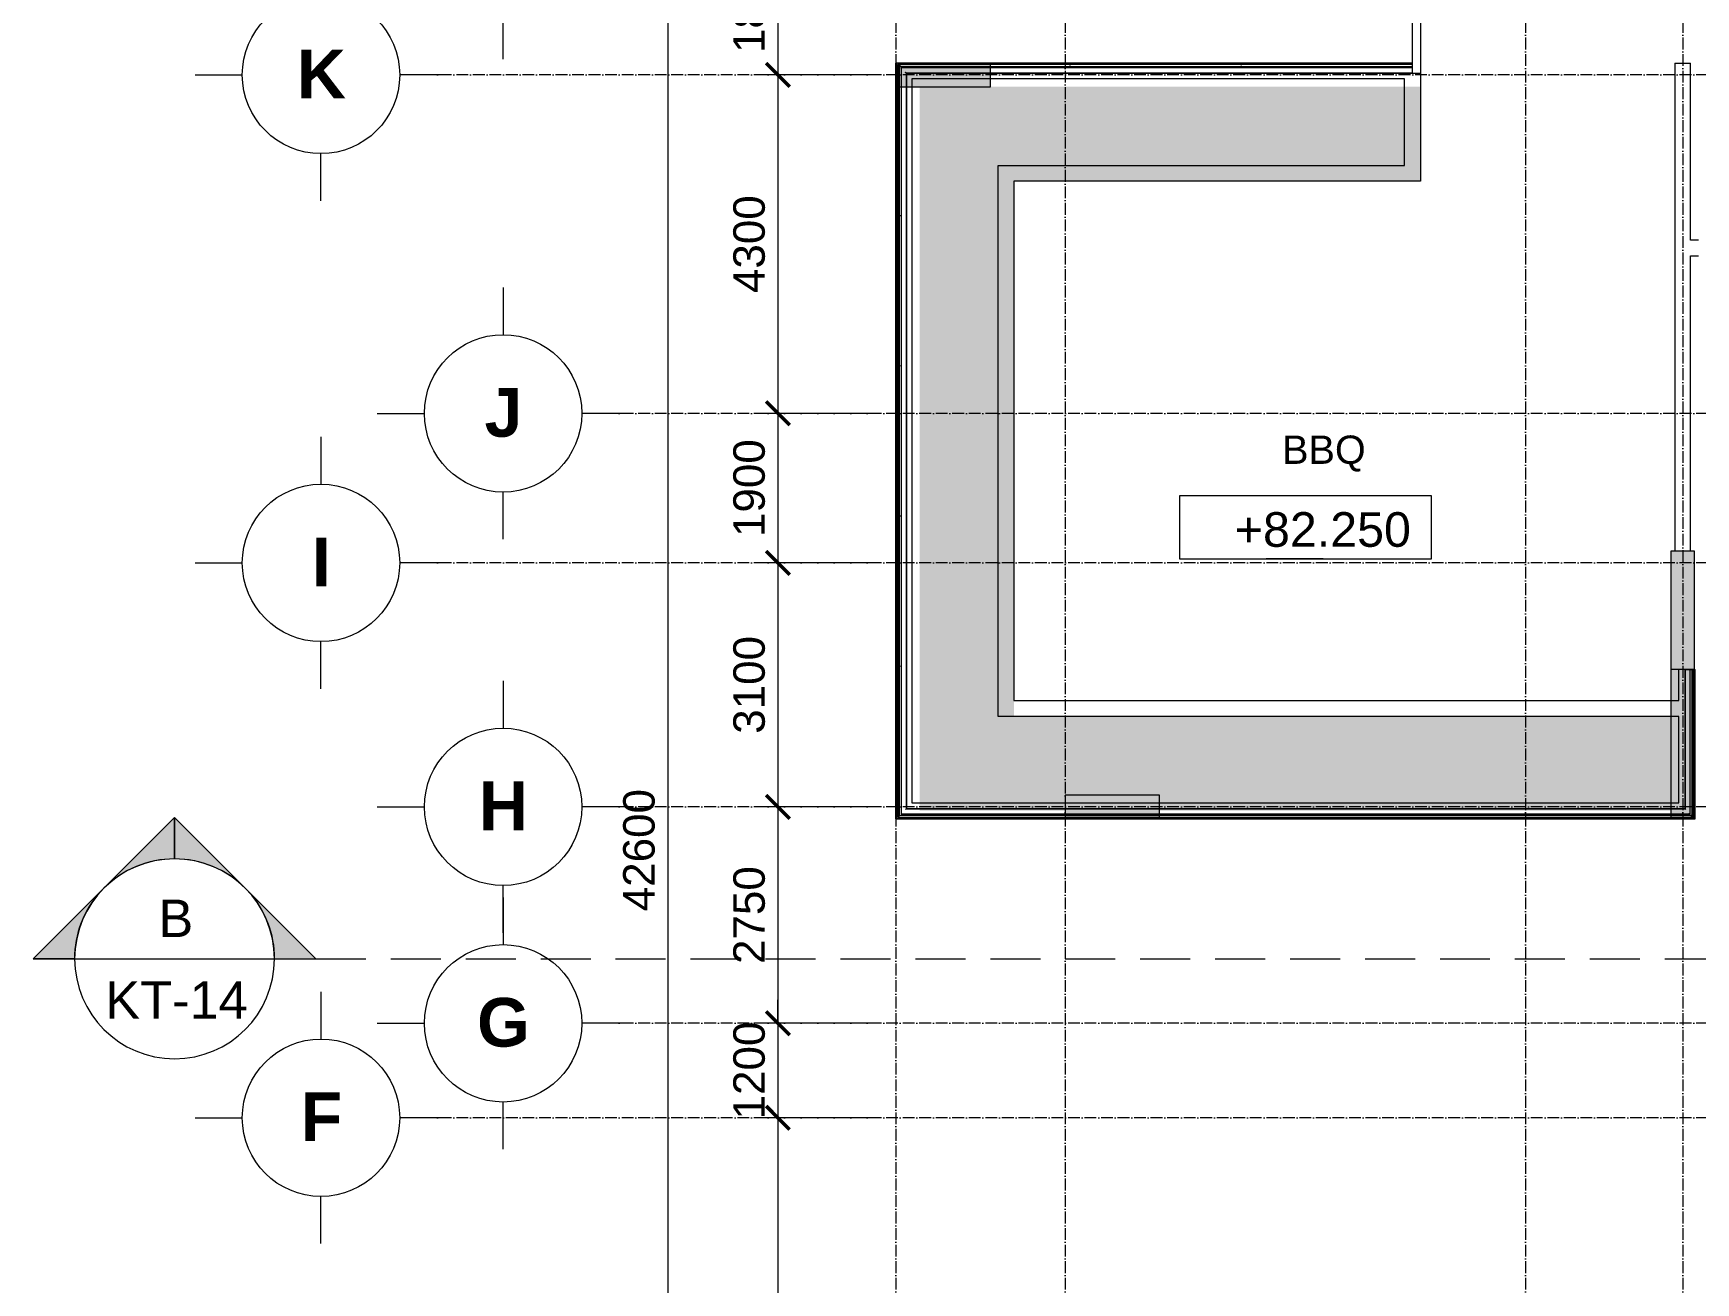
# Model space of a CAD drawing. Header units: millimetres. Extents: x -20144 to 122974, y -38328 to 48263.
# Drawn here: x 57407 to 78537, y 15803 to 31680 of the extents above; entities that cross this region are included whole.
import ezdxf

# ---------------------------------------------------------------- set-up
doc = ezdxf.new("R2010")
doc.units = ezdxf.units.MM
doc.linetypes.add('Grid Line', pattern=[4.2, 3, -0.6, 0, -0.6])
doc.linetypes.add('HIDDEN2', pattern=[4.7625, 3.175, -1.5875])
for name, color, linetype, lineweight in [('@ color hatch', 7, 'Continuous', 13), ('CHU', 181, 'Continuous', 5), ('DIM', 1, 'Continuous', 5), ('G-ANNO-DIMS', 111, 'Continuous', 5), ('G-ANNO-SYMB', 111, 'Continuous', 5), ('KH', 6, 'Continuous', 5), ('KI-HIEU-1', 151, 'Continuous', 9), ('NET THAY 1', 41, 'Continuous', 5), ('NET THAY 2', 55, 'Continuous', 5), ('NET-CAT', 3, 'Continuous', 15), ('NET-THAY', 2, 'Continuous', 9), ('TRUC', 225, 'Continuous', 5), ('X-COT T20$0$LC.HA', 8, 'Continuous', 9), ('X-COT T23$0$LC.HA', 8, 'Continuous', 9)]:
    doc.layers.add(name, color=color, linetype=linetype, lineweight=lineweight)
doc.styles.add('Arial', font='arial_0.ttf', dxfattribs={"height": 200})
doc.styles.add('Arial_4', font='arial_0.ttf', dxfattribs={"height": 360})
doc.styles.add('Arial_6', font='arial_0.ttf', dxfattribs={"height": 440})
doc.styles.add('Arial_B', font='arialbd_0.ttf', dxfattribs={"height": 619.047619})
doc.styles.add('TA1', font='arial_0.ttf')
doc.dimstyles.new('D_200_KTx2', dxfattribs={"dimtxt": 400, "dimasz": 300, "dimexe": 300, "dimexo": 300, "dimgap": 160, "dimtad": 1, "dimdec": 0, "dimzin": 9, "dimtxsty": 'TA1', "dimblk": 'ARCHTICK', "dimcen": 1, "dimdle": 300, "dimclrd": 256, "dimclre": 256, "dimclrt": 7, "dimadec": 0, "dimazin": 0, "dimtfac": 1, "dimtdec": 0, "dimtix": 1, "dimtmove": 1, "dimatfit": 3, "dimldrblk": 'ARCHTICK', "dimfxl": 0, "dimtolj": 1, "dimtzin": 0, "dimlwd": -1, "dimlwe": -1, "dimarcsym": 0})

# ---------------------------------------------------------------- blocks, each defined once
blk = doc.blocks.new('Railing - NBS_RailInfillPnl_Post-1597031-MẶT BẰNG TẦNG 23')
at = {"layer": 'NET THAY 2'}
for p, q in [((-13, -5), (-13, 5)), ((13, 5), (-13, 5)), ((13, 5), (13, -5)), ((-13, -5), (13, -5))]:
    blk.add_line(p, q, dxfattribs=at)
blk = doc.blocks.new('Railing - NBS_RailInfillPnl_Post-1648199-MẶT BẰNG TẦNG 23')
at = {"layer": 'NET THAY 2'}
for p, q in [((-13, -5), (-13, 5)), ((13, 5), (13, -5))]:
    blk.add_line(p, q, dxfattribs=at)
blk = doc.blocks.new('Railing - Railing-1431326-MẶT BẰNG TẦNG 23')
at = {"layer": 'NET THAY 1'}
for p, q in [((-8494, 31300), (-8494, 21700)), ((-1934, 31300), (-8494, 31300)), ((-8434, 31240), (-8434, 21760)), ((-1934, 31240), (-8434, 31240)), ((-8367, 21827), (-8367, 31173)), ((-8367, 31173), (-1934, 31173)), ((-8367, 31173), (-8367, 21827)), ((-1934, 31173), (-8367, 31173)), ((1529, 23597), (1529, 21827)), ((1529, 23597), (1541, 23597)), ((1529, 21827), (1529, 23597)), ((1541, 23597), (1586, 23597)), ((1586, 23597), (1596, 23597)), ((1596, 23597), (1615, 23597)), ((1596, 21760), (1596, 23597)), ((1636, 23597), (1656, 23597)), ((1656, 21700), (1656, 23597)), ((1529, 21827), (-8367, 21827)), ((-8367, 21827), (1529, 21827)), ((-8494, 21700), (1656, 21700)), ((-8434, 21760), (1596, 21760))]:
    blk.add_line(p, q, dxfattribs=at)
for points, knots in [([(-8424, 31230), (-8425, 31231), (-8427, 31232), (-8428, 31234), (-8429, 31235), (-8430, 31235), (-8431, 31236), (-8431, 31237), (-8432, 31237), (-8432, 31238), (-8433, 31239), (-8434, 31239), (-8434, 31240), (-8434, 31240), (-8434, 31240)], [0, 0, 0, 0, 0.166667, 0.25, 0.333333, 0.375, 0.416667, 0.5, 0.541667, 0.583333, 0.666667, 0.75, 0.833333, 1, 1, 1, 1]), ([(-8367, 31173), (-8367, 31173), (-8368, 31173), (-8368, 31174), (-8369, 31175), (-8370, 31175), (-8370, 31176), (-8371, 31177), (-8372, 31178), (-8373, 31179), (-8374, 31180), (-8375, 31181), (-8377, 31182), (-8378, 31184), (-8379, 31185)], [0, 0, 0, 0, 0.166667, 0.25, 0.333333, 0.416667, 0.458333, 0.5, 0.583333, 0.666667, 0.708333, 0.75, 0.833333, 1, 1, 1, 1]), ([(-8424, 21770), (-8425, 21769), (-8427, 21768), (-8428, 21766), (-8429, 21765), (-8430, 21764), (-8431, 21764), (-8431, 21763), (-8432, 21763), (-8432, 21762), (-8433, 21761), (-8434, 21761), (-8434, 21760), (-8434, 21760), (-8434, 21760)], [0, 0, 0, 0, 0.166667, 0.25, 0.333333, 0.375, 0.416667, 0.5, 0.541667, 0.583333, 0.666667, 0.75, 0.833333, 1, 1, 1, 1]), ([(-8367, 21827), (-8367, 21827), (-8368, 21827), (-8368, 21826), (-8369, 21825), (-8370, 21825), (-8370, 21824), (-8371, 21823), (-8372, 21822), (-8373, 21821), (-8374, 21820), (-8375, 21819), (-8377, 21818), (-8378, 21816), (-8379, 21815)], [0, 0, 0, 0, 0.166667, 0.25, 0.333333, 0.416667, 0.458333, 0.5, 0.583333, 0.666667, 0.708333, 0.75, 0.833333, 1, 1, 1, 1]), ([(1541, 21815), (1540, 21816), (1538, 21818), (1536, 21820), (1535, 21821), (1534, 21822), (1533, 21823), (1532, 21823), (1532, 21824), (1531, 21825), (1530, 21825), (1529, 21826), (1529, 21827), (1529, 21827), (1529, 21827)], [-1, -1, -1, -1, -0.833333, -0.75, -0.666667, -0.625, -0.583333, -0.5, -0.458333, -0.416667, -0.333333, -0.25, -0.166667, 0, 0, 0, 0]), ([(1596, 21760), (1596, 21760), (1595, 21760), (1595, 21761), (1594, 21761), (1594, 21762), (1593, 21763), (1593, 21763), (1592, 21764), (1591, 21764), (1590, 21765), (1589, 21766), (1588, 21768), (1586, 21769), (1586, 21770)], [-1, -1, -1, -1, -0.833333, -0.75, -0.666667, -0.583333, -0.541667, -0.5, -0.416667, -0.375, -0.333333, -0.25, -0.166667, 0, 0, 0, 0])]:
    blk.add_open_spline(points, degree=3, knots=knots, dxfattribs=at)
for name, p, rotation in [('Railing - NBS_RailInfillPnl_Post-1597031-MẶT BẰNG TẦNG 23', (-8464, 31270), 180), ('Railing - NBS_RailInfillPnl_Post-1648199-MẶT BẰNG TẦNG 23', (-6288, 31270), 90), ('Railing - NBS_RailInfillPnl_Post-1648199-MẶT BẰNG TẦNG 23', (-4111, 31270), 90), ('Railing - NBS_RailInfillPnl_Post-1648199-MẶT BẰNG TẦNG 23', (-8464, 29362), 180), ('Railing - NBS_RailInfillPnl_Post-1648199-MẶT BẰNG TẦNG 23', (-8464, 27454), 180), ('Railing - NBS_RailInfillPnl_Post-1648199-MẶT BẰNG TẦNG 23', (-8464, 25546), 180), ('Railing - NBS_RailInfillPnl_Post-1648199-MẶT BẰNG TẦNG 23', (-8464, 23638), 180), ('Railing - NBS_RailInfillPnl_Post-1597031-MẶT BẰNG TẦNG 23', (-8464, 21730), 270), ('Railing - NBS_RailInfillPnl_Post-1648199-MẶT BẰNG TẦNG 23', (-6446, 21730), 270), ('Railing - NBS_RailInfillPnl_Post-1648199-MẶT BẰNG TẦNG 23', (-4428, 21730), 270), ('Railing - NBS_RailInfillPnl_Post-1648199-MẶT BẰNG TẦNG 23', (-2410, 21730), 270), ('Railing - NBS_RailInfillPnl_Post-1648199-MẶT BẰNG TẦNG 23', (-392, 21730), 270)]:
    blk.add_blockref(name, p, dxfattribs=dict(rotation=rotation))
blk.add_blockref('Railing - NBS_RailInfillPnl_Post-1597031-MẶT BẰNG TẦNG 23', (1626, 21730))
blk = doc.blocks.new('Top Rail Type - Top Rail_Internal_-1431330-MẶT BẰNG TẦNG 23')
at = {"layer": 'NET THAY 1'}
for p, q in [((-1934, 31281), (-8475, 31281)), ((-8475, 31281), (-8475, 31275)), ((-1934, 31259), (-1934, 31281)), ((-8475, 31265), (-8475, 21719)), ((-8454, 21741), (-8454, 31259)), ((-8454, 31259), (-1934, 31259)), ((1636, 23597), (1615, 23597)), ((1615, 23597), (1615, 21741)), ((1636, 21735), (1636, 23597)), ((-8475, 21719), (-8469, 21719)), ((-8459, 21719), (1636, 21719)), ((1615, 21741), (-8454, 21741)), ((1636, 21719), (1636, 21725))]:
    blk.add_line(p, q, dxfattribs=at)
blk = doc.blocks.new('Spot Elevations - CODE 1-1678943-MẶT BẰNG TẦNG 23')
at = {"layer": 'G-ANNO-DIMS'}
for p, q in [((10.5, 4), (-5.5, 4)), ((-5.5, 4), (-5.5, 0)), ((10.5, 0), (10.5, 4)), ((-5.5, 0), (10.5, 0))]:
    blk.add_line(p, q, dxfattribs=at)
blk = doc.blocks.new('_ArchTick')
at = {"color": 0, "const_width": 0.15}
blk.add_lwpolyline([(-0.5, -0.5), (0.5, 0.5)], dxfattribs=at)
blk = doc.blocks.new('*D698')
at = {"layer": 'Defpoints', "color": 0, "transparency": 16777216}
for p in [(68371, 32950), (66871, 31150), (68371, 31150)]:
    blk.add_point(p, dxfattribs=at)
at = {"layer": 'DIM', "transparency": 16777216}
for p, q in [((66871, 33250), (66871, 30850)), ((68071, 32950), (66571, 32950)), ((68071, 31150), (66571, 31150))]:
    blk.add_line(p, q, dxfattribs=at)
at = {"layer": 'DIM', "transparency": 16777216, "xscale": 300, "yscale": 300, "zscale": 300}
for p, rotation in [((66871, 32950), 90), ((66871, 31150), 270)]:
    blk.add_blockref('_ArchTick', p, dxfattribs=dict(at, rotation=rotation))
at = {"layer": 'DIM', "color": 7, "transparency": 16777216, "insert": (66507, 32050), "char_height": 400, "attachment_point": 5, "rotation": 90, "style": 'TA1'}
blk.add_mtext('\\A1;1800', dxfattribs=at)
blk = doc.blocks.new('*D699')
at = {"layer": 'Defpoints', "color": 0, "transparency": 16777216}
for p in [(68371, 31150), (66871, 26850), (68371, 26850)]:
    blk.add_point(p, dxfattribs=at)
at = {"layer": 'DIM', "transparency": 16777216}
for p, q in [((66871, 31450), (66871, 26550)), ((68071, 31150), (66571, 31150)), ((68071, 26850), (66571, 26850))]:
    blk.add_line(p, q, dxfattribs=at)
at = {"layer": 'DIM', "transparency": 16777216, "xscale": 300, "yscale": 300, "zscale": 300}
for p, rotation in [((66871, 31150), 90), ((66871, 26850), 270)]:
    blk.add_blockref('_ArchTick', p, dxfattribs=dict(at, rotation=rotation))
at = {"layer": 'DIM', "color": 7, "transparency": 16777216, "insert": (66507, 29000), "char_height": 400, "attachment_point": 5, "rotation": 90, "style": 'TA1'}
blk.add_mtext('\\A1;4300', dxfattribs=at)
blk = doc.blocks.new('*D700')
at = {"layer": 'Defpoints', "color": 0, "transparency": 16777216}
for p in [(68371, 26850), (66871, 24950), (68371, 24950)]:
    blk.add_point(p, dxfattribs=at)
at = {"layer": 'DIM', "transparency": 16777216}
for p, q in [((66871, 27150), (66871, 24650)), ((68071, 26850), (66571, 26850)), ((68071, 24950), (66571, 24950))]:
    blk.add_line(p, q, dxfattribs=at)
at = {"layer": 'DIM', "transparency": 16777216, "xscale": 300, "yscale": 300, "zscale": 300}
for p, rotation in [((66871, 26850), 90), ((66871, 24950), 270)]:
    blk.add_blockref('_ArchTick', p, dxfattribs=dict(at, rotation=rotation))
at = {"layer": 'DIM', "color": 7, "transparency": 16777216, "insert": (66507, 25900), "char_height": 400, "attachment_point": 5, "rotation": 90, "style": 'TA1'}
blk.add_mtext('\\A1;1900', dxfattribs=at)
blk = doc.blocks.new('*D701')
at = {"layer": 'Defpoints', "color": 0, "transparency": 16777216}
for p in [(68371, 24950), (66871, 21850), (68371, 21850)]:
    blk.add_point(p, dxfattribs=at)
at = {"layer": 'DIM', "transparency": 16777216}
for p, q in [((66871, 25250), (66871, 21550)), ((68071, 24950), (66571, 24950)), ((68071, 21850), (66571, 21850))]:
    blk.add_line(p, q, dxfattribs=at)
at = {"layer": 'DIM', "transparency": 16777216, "xscale": 300, "yscale": 300, "zscale": 300}
for p, rotation in [((66871, 24950), 90), ((66871, 21850), 270)]:
    blk.add_blockref('_ArchTick', p, dxfattribs=dict(at, rotation=rotation))
at = {"layer": 'DIM', "color": 7, "transparency": 16777216, "insert": (66507, 23400), "char_height": 400, "attachment_point": 5, "rotation": 90, "style": 'TA1'}
blk.add_mtext('\\A1;3100', dxfattribs=at)
blk = doc.blocks.new('*D702')
at = {"layer": 'Defpoints', "color": 0, "transparency": 16777216}
for p in [(68371, 21850), (66871, 19100), (68371, 19100)]:
    blk.add_point(p, dxfattribs=at)
at = {"layer": 'DIM', "transparency": 16777216}
for p, q in [((66871, 22150), (66871, 18800)), ((68071, 21850), (66571, 21850)), ((68071, 19100), (66571, 19100))]:
    blk.add_line(p, q, dxfattribs=at)
at = {"layer": 'DIM', "transparency": 16777216, "xscale": 300, "yscale": 300, "zscale": 300}
for p, rotation in [((66871, 21850), 90), ((66871, 19100), 270)]:
    blk.add_blockref('_ArchTick', p, dxfattribs=dict(at, rotation=rotation))
at = {"layer": 'DIM', "color": 7, "transparency": 16777216, "insert": (66507, 20475), "char_height": 400, "attachment_point": 5, "rotation": 90, "style": 'TA1'}
blk.add_mtext('\\A1;2750', dxfattribs=at)
blk = doc.blocks.new('*D703')
at = {"layer": 'Defpoints', "color": 0, "transparency": 16777216}
for p in [(68371, 19100), (66871, 17900), (68371, 17900)]:
    blk.add_point(p, dxfattribs=at)
at = {"layer": 'DIM', "transparency": 16777216}
for p, q in [((66871, 19100), (66871, 19400)), ((68071, 19100), (66571, 19100)), ((66871, 19100), (66871, 17900)), ((68071, 17900), (66571, 17900)), ((66871, 17900), (66871, 17600))]:
    blk.add_line(p, q, dxfattribs=at)
at = {"layer": 'DIM', "transparency": 16777216, "xscale": 300, "yscale": 300, "zscale": 300}
for p, rotation in [((66871, 19100), 270), ((66871, 17900), 90)]:
    blk.add_blockref('_ArchTick', p, dxfattribs=dict(at, rotation=rotation))
at = {"layer": 'DIM', "color": 7, "transparency": 16777216, "insert": (66507, 18500), "char_height": 400, "attachment_point": 5, "rotation": 90, "style": 'TA1'}
blk.add_mtext('\\A1;1200', dxfattribs=at)
blk = doc.blocks.new('*D704')
at = {"layer": 'Defpoints', "color": 0, "transparency": 16777216}
for p in [(68371, 17900), (66871, 11450), (68371, 11450)]:
    blk.add_point(p, dxfattribs=at)
at = {"layer": 'DIM', "transparency": 16777216}
for p, q in [((66871, 18200), (66871, 11150)), ((68071, 17900), (66571, 17900)), ((68071, 11450), (66571, 11450))]:
    blk.add_line(p, q, dxfattribs=at)
at = {"layer": 'DIM', "transparency": 16777216, "xscale": 300, "yscale": 300, "zscale": 300}
for p, rotation in [((66871, 17900), 90), ((66871, 11450), 270)]:
    blk.add_blockref('_ArchTick', p, dxfattribs=dict(at, rotation=rotation))
at = {"layer": 'DIM', "color": 7, "transparency": 16777216, "insert": (66507, 14675), "char_height": 400, "attachment_point": 5, "rotation": 90, "style": 'TA1'}
blk.add_mtext('\\A1;6450', dxfattribs=at)
blk = doc.blocks.new('*D708')
at = {"layer": 'Defpoints', "color": 0, "transparency": 16777216}
for p in [(68371, 42600), (65471, 0), (68371, 0)]:
    blk.add_point(p, dxfattribs=at)
at = {"layer": 'DIM', "transparency": 16777216}
for p, q in [((65471, 42900), (65471, -300)), ((68071, 42600), (65171, 42600)), ((68071, 0), (65171, 0))]:
    blk.add_line(p, q, dxfattribs=at)
at = {"layer": 'DIM', "transparency": 16777216, "xscale": 300, "yscale": 300, "zscale": 300}
for p, rotation in [((65471, 42600), 90), ((65471, 0), 270)]:
    blk.add_blockref('_ArchTick', p, dxfattribs=dict(at, rotation=rotation))
at = {"layer": 'DIM', "color": 7, "transparency": 16777216, "insert": (65107, 21300), "char_height": 400, "attachment_point": 5, "rotation": 90, "style": 'TA1'}
blk.add_mtext('\\A1;42600', dxfattribs=at)
blk = doc.blocks.new('Grid - FamilyAL-KH TRUC-550400-MẶT BẰNG HẦM 2')
at = {"layer": 'KH'}
for p, q in [((0, 7), (0, 4)), ((-8, -1), (-5, -1)), ((8, -1), (5, -1)), ((0, -9), (0, -6))]:
    blk.add_line(p, q, dxfattribs=at)
blk.add_circle((0, -1), 5, dxfattribs=at)
blk = doc.blocks.new('Section - Section Head - Filled-317961-MẶT BẰNG TẦNG 1')
at = {"layer": 'G-ANNO-SYMB'}
h = blk.add_hatch(color=256, dxfattribs=at)
edge = h.paths.add_edge_path(flags=0)
edge.add_line((-10.84, 4.49), (-6.35, 8.98))
edge.add_line((-6.35, 8.98), (-6.35, 6.35))
edge.add_arc((-6.35, 0), 6.35, 90, 135)
h = blk.add_hatch(color=256, dxfattribs=at)
edge = h.paths.add_edge_path(flags=0)
edge.add_arc((-6.35, 0), 6.35, 45, 90)
edge.add_line((-6.35, 6.35), (-6.35, 8.98))
edge.add_line((-6.35, 8.98), (-1.86, 4.49))
h = blk.add_hatch(color=256, dxfattribs=at)
edge = h.paths.add_edge_path(flags=0)
edge.add_arc((-6.35, 0), 6.36, 137.9216, 180)
edge.add_line((-12.71, 0), (-15.33, 0))
edge.add_line((-15.33, 0), (-11.07, 4.26))
h = blk.add_hatch(color=256, dxfattribs=at)
edge = h.paths.add_edge_path(flags=0)
edge.add_line((-1.63, 4.26), (2.63, 0))
edge.add_line((2.63, 0), (0.01, 0))
edge.add_arc((-6.35, 0), 6.36, 0, 42.0784)
for p, q in [((-6.35, 8.98), (-15.33, 0)), ((-6.35, 8.98), (-10.84, 4.49)), ((-6.35, 8.98), (2.63, 0)), ((-6.35, 6.35), (-6.35, 8.98)), ((-1.86, 4.49), (-6.35, 8.98)), ((-6.35, 8.98), (-6.35, 6.35)), ((-11.07, 4.26), (-15.33, 0)), ((2.63, 0), (-1.63, 4.26)), ((-15.33, 0), (-12.71, 0)), ((0.01, 0), (2.63, 0)), ((-12.7, 0), (-15.33, 0)), ((0, 0), (2.63, 0))]:
    blk.add_line(p, q, dxfattribs=at)
for radius, start, end in [(6.35, 360, 180), (6.35, 90, 135), (6.35, 45, 90), (6.36, 137.9216, 180), (6.36, 0, 42.0784), (6.35, 180, 360)]:
    blk.add_arc((-6.35, 0), radius, start, end, dxfattribs=at)
blk = doc.blocks.new('X-COT T20')
at = {"layer": 'X-COT T20$0$LC.HA'}
h = blk.add_hatch(color=256, dxfattribs=at)
h.dxf.hatch_style = 1
h.paths.add_polyline_path([(1200, -11400), (1200, -11100), (0, -11100), (0, -11400)])
h = blk.add_hatch(color=256, dxfattribs=at)
h.dxf.hatch_style = 1
h.paths.add_polyline_path([(9850, -20700), (10150, -20700), (10150, -17300), (9850, -17300)])
h = blk.add_hatch(color=256, dxfattribs=at)
h.dxf.hatch_style = 1
h.paths.add_polyline_path([(3350, -20700), (3350, -20400), (2150, -20400), (2150, -20700)])
at = {"ltscale": 1000, "elevation": 0}
blk.add_lwpolyline([(1200, -11400), (1200, -11100), (0, -11100), (0, -11400)], close=True, dxfattribs=at)
at = {"ltscale": 1000}
for points in [[(9850, -20700), (10150, -20700), (10150, -17300), (9850, -17300)], [(3350, -20700), (3350, -20400), (2150, -20400), (2150, -20700)]]:
    blk.add_lwpolyline(points, close=True, dxfattribs=at)
blk = doc.blocks.new('A$C69B33B05')
at = {"layer": 'X-COT T23$0$LC.HA'}
h = blk.add_hatch(color=256, dxfattribs=at)
h.dxf.hatch_style = 1
h.paths.add_polyline_path([(9850, -18800), (10150, -18800), (10150, -17300), (9850, -17300)])
at = {"ltscale": 1000}
blk.add_lwpolyline([(9850, -18800), (10150, -18800), (10150, -17300), (9850, -17300)], close=True, dxfattribs=at)
at = {"ltscale": 2000}
blk.add_blockref('X-COT T20', (0, 0), dxfattribs=at)

msp = doc.modelspace()

# ---------------------------------------------------------------- hatches: boundary and pattern name
at = {"layer": '@ color hatch', "ltscale": 0.5}
h = msp.add_hatch(dxfattribs=at)
h.set_pattern_fill('CROSS', color=139, scale=300)
h.set_pattern_definition([(0, (439363.51, -382093.186), (75, 75), [37.5, -112.5]), (90, (439382.26, -382111.936), (-75, 75), [37.5, -112.5])])
h.paths.add_polyline_path([(78321.5, 23001.5), (78321.5, 21801.5), (68671.1, 21801.4), (68671.1, 31001.4), (75036.6, 31001.4), (75036.5, 29801.4), (69871.1, 29801.4), (69871.1, 23001.4)])

# ---------------------------------------------------------------- linework, layer by layer
at = {"layer": 'G-ANNO-DIMS'}
msp.add_line((73801.2, 25001.5), (73076.3, 25001.5), dxfattribs=at)
at = {"layer": 'G-ANNO-SYMB'}
msp.add_line((57932.9, 19919), (60472.9, 19919), dxfattribs=at)
at = {"layer": 'KI-HIEU-1', "linetype": 'HIDDEN2', "ltscale": 200}
msp.add_line((60999, 19919), (119382.3, 19919), dxfattribs=at)
at = {"layer": 'NET-CAT'}
for p, q in [((78271.5, 31299.9), (78271.5, 25097.2)), ((78271.5, 31299.9), (78471.5, 31299.9)), ((78471.5, 29049.9), (78471.5, 31299.9)), ((78571.6, 29049.9), (78471.5, 29049.9)), ((78471.5, 25097.2), (78471.5, 28849.9)), ((78471.5, 28849.9), (78571.6, 28849.9))]:
    msp.add_line(p, q, dxfattribs=at)
at = {"layer": 'NET-THAY'}
for p, q in [((74936.6, 31172.9), (74936.6, 32799.9)), ((75036.6, 32799.9), (75036.6, 29799.9)), ((68371.5, 21699.9), (68371.5, 31299.9)), ((68376.6, 31299.9), (68371.5, 31299.9)), ((68571.5, 31099.9), (68571.5, 21899.9)), ((74836.6, 31099.9), (68571.5, 31099.9)), ((74836.6, 29999.9), (74836.6, 31099.9)), ((74936.6, 31172.9), (75036.6, 31172.9)), ((69671.5, 29999.9), (74836.6, 29999.9)), ((69671.5, 22999.9), (69671.5, 29999.9)), ((75036.6, 29799.9), (69871.5, 29799.9)), ((69871.5, 29799.9), (69871.5, 23199.9)), ((78321.5, 23199.9), (78321.5, 23599.9)), ((69871.5, 23199.9), (78321.5, 23199.9)), ((78321.5, 22999.9), (69671.5, 22999.9)), ((78321.5, 21899.9), (78321.5, 22999.9)), ((68571.5, 21899.9), (78321.5, 21899.9)), ((78521.5, 21699.9), (68371.5, 21699.9))]:
    msp.add_line(p, q, dxfattribs=at)
at = {"layer": 'TRUC', "linetype": 'Grid Line', "ltscale": 50}
for p, q in [((68371.5, 43599.9), (68371.5, -4500.1)), ((70521.5, 43599.9), (70521.5, -7167.6)), ((76371.5, 43599.9), (76371.5, -4500.1)), ((78371.5, 43599.9), (78371.5, -7167.6)), ((119871.5, 31149.9), (62463.9, 31149.9)), ((119871.5, 26849.9), (64778.6, 26849.9)), ((119871.5, 24949.9), (62463.9, 24949.9)), ((119871.5, 21849.9), (64778.6, 21849.9)), ((119871.5, 19099.9), (64778.6, 19099.9)), ((119871.5, 17899.9), (62463.9, 17899.9))]:
    msp.add_line(p, q, dxfattribs=at)

# ---------------------------------------------------------------- block references
at = {"lineweight": 5, "xscale": 200.0000000000002, "yscale": 200.0000000000002, "zscale": 200.0000000000002, "rotation": 90}
for p in [(63178.6, 32949.9), (60863.9, 31149.9), (63178.6, 26849.9), (60863.9, 24949.9), (63178.6, 21849.9), (63178.6, 19099.9), (60863.9, 17899.9)]:
    msp.add_blockref('Grid - FamilyAL-KH TRUC-550400-MẶT BẰNG HẦM 2', p, dxfattribs=at)
at = {"layer": 'G-ANNO-DIMS', "xscale": 199.9999999999999, "yscale": 199.9999999999999, "zscale": 199.9999999999999}
msp.add_blockref('Spot Elevations - CODE 1-1678943-MẶT BẰNG TẦNG 23', (73076.3, 25001.5), dxfattribs=at)
at = {"layer": 'G-ANNO-SYMB', "xscale": 199.9999999999999, "yscale": 199.9999999999999, "zscale": 199.9999999999999}
msp.add_blockref('Section - Section Head - Filled-317961-MẶT BẰNG TẦNG 1', (60472.9, 19919), dxfattribs=at)
at = {"layer": 'NET THAY 1'}
for name in ['Railing - Railing-1431326-MẶT BẰNG TẦNG 23', 'Top Rail Type - Top Rail_Internal_-1431330-MẶT BẰNG TẦNG 23']:
    msp.add_blockref(name, (76871, 0), dxfattribs=at)
at = {"layer": 'NET-CAT'}
msp.add_blockref('A$C69B33B05', (68371.5, 42399.9), dxfattribs=at)

# ---------------------------------------------------------------- texts
at = {"layer": 'CHU', "color": 7, "insert": (74342, 26568.1), "char_height": 360, "width": 1056.46, "attachment_point": 3, "line_spacing_factor": 0.936439, "style": 'Arial_4'}
msp.add_mtext('\\pt2540.0016,5079.9996,7620.0012,10159.9992,12700.0008,15239.9988,17780.0004,20319.9984,22860,25400.0016,27939.9996,30480.0012,33019.9992,35560.0008,38099.9988,40640.0004,43179.9984,45720,48260.0016,50799.9996,53340.0012,55879.9992,58420.0008,60959.9988,63500.0004,66039.9984,68580,71120.0016,73659.9996,76200.0012,78739.9992,81280.0008;BBQ', dxfattribs=at)
at = {"layer": 'G-ANNO-DIMS', "insert": (72677.6, 25594.4), "char_height": 440, "width": 2251.659, "attachment_point": 1, "line_spacing_factor": 0.941778, "style": 'Arial_6'}
msp.add_mtext('+82.250', dxfattribs=at)
at = {"layer": 'G-ANNO-SYMB', "attachment_point": 2, "line_spacing_factor": 0.941778, "style": 'Arial'}
for s, insert, char_height, width in [('B', (59219.2, 20672.3), 476.2, 443.133), ('KT-14', (59227.2, 19633.2), 476.25, 2240.682)]:
    msp.add_mtext(s, dxfattribs=dict(at, insert=insert, char_height=char_height, width=width))
at = {"layer": 'KH', "char_height": 619.048, "attachment_point": 2, "line_spacing_factor": 0.941778, "style": 'Arial_B'}
for s, insert, width in [('\\fArial|b1|i0|c0|p34|;K', (61069.1, 31472.4), 727.186), ('\\fArial|b1|i0|c0|p34|;J', (63383.7, 27172.4), 558.244), ('\\fArial|b1|i0|c0|p34|;I', (61069.1, 25272.4), 279.122), ('\\fArial|b1|i0|c0|p34|;H', (63383.7, 22172.4), 727.186), ('\\fArial|b1|i0|c0|p34|;G', (63383.7, 19422.4), 785.949), ('\\fArial|b1|i0|c0|p34|;F', (61069.1, 18222.4), 617.007)]:
    msp.add_mtext(s, dxfattribs=dict(at, insert=insert, width=width))

# ---------------------------------------------------------------- dimensions: what is measured, and where the dimension line sits
at = {"layer": 'DIM'}
for base, p1, p2, picture, middle in [((65471.5, -0.1), (68371.5, 42599.9), (68371.5, -0.1), '*D708', (65107.3, 21299.9)), ((66871.5, 31149.9), (68371.5, 32949.9), (68371.5, 31149.9), '*D698', (66507.3, 32049.9)), ((66871.5, 26849.9), (68371.5, 31149.9), (68371.5, 26849.9), '*D699', (66507.1, 28999.9)), ((66871.5, 24949.9), (68371.5, 26849.9), (68371.5, 24949.9), '*D700', (66507.3, 25899.9)), ((66871.5, 21849.9), (68371.5, 24949.9), (68371.5, 21849.9), '*D701', (66507.1, 23399.9)), ((66871.5, 19099.9), (68371.5, 21849.9), (68371.5, 19099.9), '*D702', (66507.3, 20474.9)), ((66871.5, 17899.9), (68371.5, 19099.9), (68371.5, 17899.9), '*D703', (66507.3, 18499.9)), ((66871.5, 11449.9), (68371.5, 17899.9), (68371.5, 11449.9), '*D704', (66507.3, 14674.9))]:
    dim = msp.add_linear_dim(base=base, p1=p1, p2=p2, angle=90, dimstyle='D_200_KTx2', dxfattribs=at)
    dim.commit()
    dim.dimension.update_dxf_attribs({"geometry": picture, "text_midpoint": middle})

doc.saveas('drawing.dxf')
